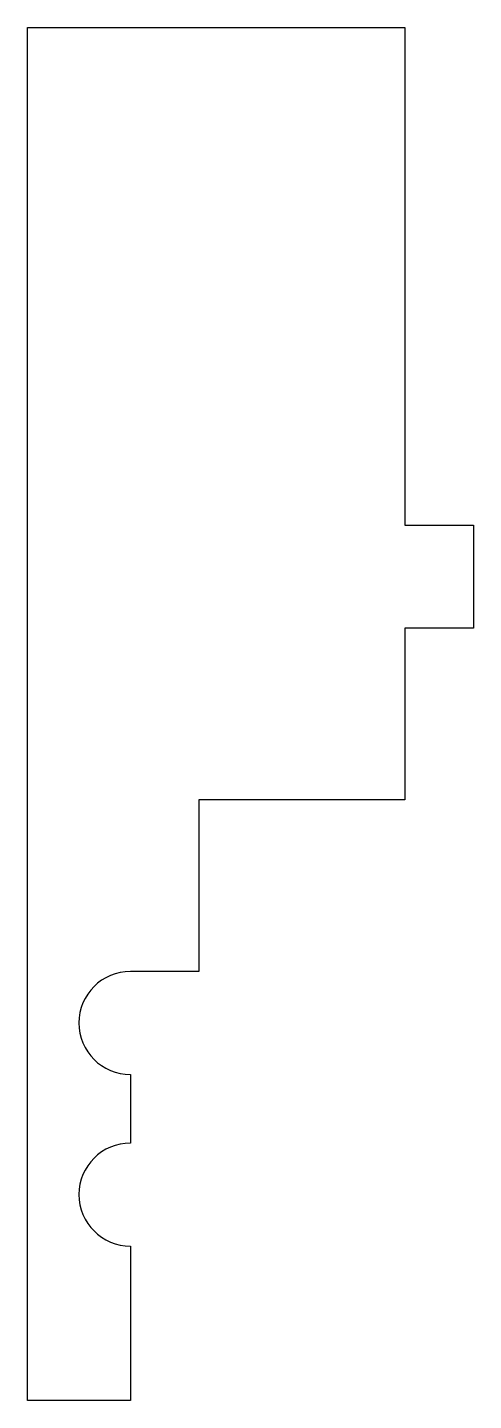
# Model space of a CAD drawing. Extents: x 603.9 to 616.9, y 277.3 to 317.3.
import ezdxf

# ---------------------------------------------------------------- set-up
doc = ezdxf.new("R2010")
doc.units = 0
doc.header["$LTSCALE"] = 15
doc.layers.get('0').update_dxf_attribs({"linetype": 'CONTINUOUS'})

msp = doc.modelspace()

# ---------------------------------------------------------------- linework, layer by layer
at = {"color": 0}
msp.add_lwpolyline([(614.943, 317.254), (614.943, 302.754), (616.943, 302.754), (616.943, 299.754), (614.943, 299.754), (614.943, 294.754), (608.941, 294.754), (608.941, 289.754), (606.943, 289.754, 1), (606.943, 286.754), (606.943, 284.754, 1), (606.943, 281.754), (606.943, 277.254), (603.943, 277.254), (603.943, 317.254)], format="xyb", close=True, dxfattribs=at)

doc.saveas('drawing.dxf')
